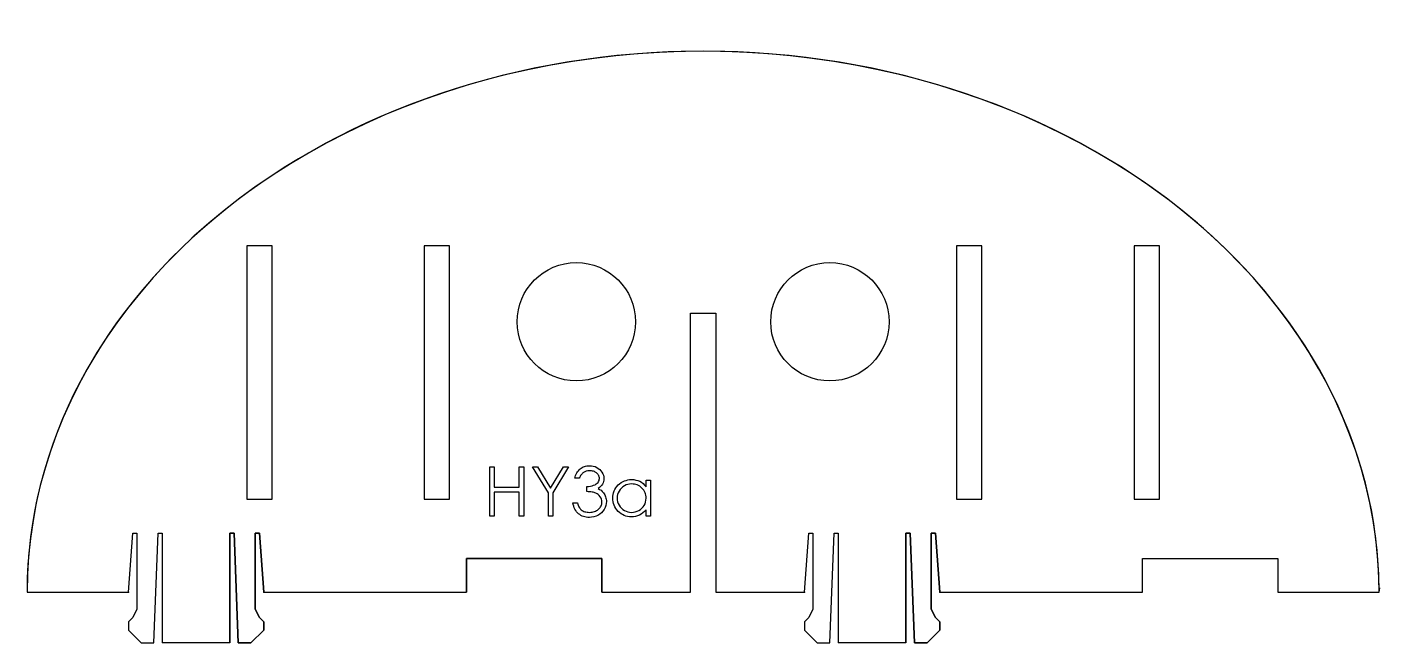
# Model space of a CAD drawing. Header units: millimetres. Extents: x 45 to 205, y 22 to 95.
import ezdxf

# ---------------------------------------------------------------- set-up
doc = ezdxf.new("R2010")
doc.units = ezdxf.units.MM
doc.header["$PDSIZE"] = -1
doc.linetypes.add('CENTERX2', pattern=[20.32, 12.7, -2.54, 2.54, -2.54])

msp = doc.modelspace()

# ---------------------------------------------------------------- linework, layer by layer
at = {"color": 7, "linetype": 'Continuous', "lineweight": 25}
for p, q in [((74, 68.84), (71, 68.84)), ((71, 68.84), (71, 38.84)), ((74, 38.84), (74, 68.84)), ((95, 68.84), (92, 68.84)), ((92, 68.84), (92, 38.84)), ((95, 38.84), (95, 68.84)), ((158, 68.84), (155, 68.84)), ((155, 68.84), (155, 38.84)), ((158, 38.84), (158, 68.84)), ((179, 68.84), (176, 68.84)), ((176, 68.84), (176, 38.84)), ((179, 38.84), (179, 68.84)), ((123.5, 60.84), (126.5, 60.84)), ((123.5, 27.84), (123.5, 60.84)), ((126.5, 60.84), (126.5, 27.84)), ((71, 38.84), (74, 38.84)), ((92, 38.84), (95, 38.84)), ((155, 38.84), (158, 38.84)), ((176, 38.84), (179, 38.84)), ((57, 27.84), (57.5, 34.85)), ((57.5, 34.85), (58, 34.85)), ((58, 34.85), (58, 25.85)), ((60, 21.85), (60.5, 34.85)), ((60.5, 34.85), (61, 34.85)), ((61, 34.85), (61, 21.85)), ((69, 34.85), (69.5, 34.85)), ((69, 21.85), (69, 34.85)), ((69.5, 34.85), (70, 21.85)), ((72, 34.85), (72.5, 34.85)), ((72, 25.85), (72, 34.85)), ((72.5, 34.85), (73, 27.84)), ((137, 27.84), (137.5, 34.85)), ((137.5, 34.85), (138, 34.85)), ((138, 34.85), (138, 25.85)), ((140, 21.85), (140.5, 34.85)), ((140.5, 34.85), (141, 34.85)), ((141, 34.85), (141, 21.85)), ((149, 34.85), (149.5, 34.85)), ((149, 21.85), (149, 34.85)), ((149.5, 34.85), (150, 21.85)), ((152, 34.85), (152.5, 34.85)), ((152, 25.85), (152, 34.85)), ((152.5, 34.85), (153, 27.84)), ((113, 31.84), (97, 31.84)), ((97, 31.84), (97, 27.84)), ((113, 27.84), (113, 31.84)), ((177, 31.84), (193, 31.84)), ((177, 27.84), (177, 31.84)), ((193, 31.84), (193, 27.84)), ((45, 27.84), (57, 27.84)), ((73, 27.84), (97, 27.84)), ((113, 27.84), (123.5, 27.84)), ((126.5, 27.84), (137, 27.84)), ((153, 27.84), (177, 27.84)), ((193, 27.84), (205, 27.84)), ((58, 25.85), (57.5, 24.85)), ((72.5, 24.85), (72, 25.85)), ((138, 25.85), (137.5, 24.85)), ((152.5, 24.85), (152, 25.85)), ((57.5, 24.85), (57, 24.35)), ((57, 24.35), (57, 23.35)), ((73, 24.35), (72.5, 24.85)), ((73, 23.35), (73, 24.35)), ((137.5, 24.85), (137, 24.35)), ((137, 24.35), (137, 23.35)), ((153, 24.35), (152.5, 24.85)), ((153, 23.35), (153, 24.35)), ((57, 23.35), (58.5, 21.85)), ((71.5, 21.85), (73, 23.35)), ((137, 23.35), (138.5, 21.85)), ((151.5, 21.85), (153, 23.35)), ((58.5, 21.85), (60, 21.85)), ((70, 21.85), (71.5, 21.85)), ((138.5, 21.85), (140, 21.85)), ((150, 21.85), (151.5, 21.85))]:
    msp.add_line(p, q, dxfattribs=at)
at = {"color": 7, "linetype": 'Continuous'}
for p, q in [((57, 27.84), (57.5, 34.85)), ((57.5, 34.85), (58, 34.85)), ((58, 34.85), (58, 25.85)), ((60, 21.85), (60.5, 34.85)), ((60.5, 34.85), (61, 34.85)), ((61, 34.85), (61, 21.85)), ((69.5, 34.85), (69, 34.85)), ((69, 34.85), (69, 21.85)), ((70, 21.85), (69.5, 34.85)), ((72.5, 34.85), (72, 34.85)), ((72, 34.85), (72, 25.85)), ((73, 27.84), (72.5, 34.85)), ((137, 27.84), (137.5, 34.85)), ((137.5, 34.85), (138, 34.85)), ((138, 34.85), (138, 25.85)), ((140, 21.85), (140.5, 34.85)), ((140.5, 34.85), (141, 34.85)), ((141, 34.85), (141, 21.85)), ((149.5, 34.85), (149, 34.85)), ((149, 34.85), (149, 21.85)), ((150, 21.85), (149.5, 34.85)), ((152.5, 34.85), (152, 34.85)), ((152, 34.85), (152, 25.85)), ((153, 27.84), (152.5, 34.85)), ((97, 27.84), (97, 31.84)), ((97, 31.84), (113, 31.84)), ((113, 31.84), (113, 27.84)), ((45, 27.84), (57, 27.84)), ((58, 25.85), (57.5, 24.85)), ((72, 25.85), (72.5, 24.85)), ((138, 25.85), (137.5, 24.85)), ((152, 25.85), (152.5, 24.85)), ((57.5, 24.85), (57, 24.35)), ((57, 24.35), (57, 23.35)), ((72.5, 24.85), (73, 24.35)), ((73, 24.35), (73, 23.35)), ((137.5, 24.85), (137, 24.35)), ((137, 24.35), (137, 23.35)), ((152.5, 24.85), (153, 24.35)), ((153, 24.35), (153, 23.35)), ((57, 23.35), (58.5, 21.85)), ((73, 23.35), (71.5, 21.85)), ((137, 23.35), (138.5, 21.85)), ((153, 23.35), (151.5, 21.85)), ((58.5, 21.85), (60, 21.85)), ((69, 21.85), (61, 21.85)), ((71.5, 21.85), (70, 21.85)), ((138.5, 21.85), (140, 21.85)), ((149, 21.85), (141, 21.85)), ((151.5, 21.85), (150, 21.85))]:
    msp.add_line(p, q, dxfattribs=at)
at = {"color": 7, "linetype": 'CENTERX2'}
msp.add_line((205, 27.84), (205.1, 28.38), dxfattribs=at)
at = {"color": 7, "linetype": 'Continuous', "flags": 128}
for points in [[(99.75, 42.66), (100.27, 42.66), (100.27, 42.66), (100.27, 40.28), (100.27, 40.28), (103.25, 40.28), (103.25, 40.28), (103.25, 42.66), (103.25, 42.66), (103.78, 42.66), (103.78, 42.66), (103.78, 36.84), (103.78, 36.84), (103.25, 36.84), (103.25, 36.84), (103.25, 39.68), (103.25, 39.68), (100.27, 39.68), (100.27, 39.68), (100.27, 36.84), (100.27, 36.84), (99.75, 36.84), (99.75, 36.84), (99.75, 42.66)], [(104.82, 42.66), (105.42, 42.66), (105.42, 42.66), (106.95, 40.16), (106.95, 40.16), (108.48, 42.66), (108.48, 42.66), (109.07, 42.66), (109.07, 42.66), (107.21, 39.61), (107.21, 39.61), (107.21, 36.84), (107.21, 36.84), (106.69, 36.84), (106.69, 36.84), (106.69, 39.61), (106.69, 39.61), (104.82, 42.66)], [(110.34, 41.32), (109.82, 41.32), (109.82, 41.32), (109.87, 41.5), (109.92, 41.66), (109.99, 41.81), (110.06, 41.96), (110.14, 42.09), (110.24, 42.21), (110.34, 42.33), (110.45, 42.43), (110.57, 42.52), (110.7, 42.6), (110.82, 42.66), (110.96, 42.72), (111.1, 42.76), (111.25, 42.79), (111.4, 42.81), (111.55, 42.81), (111.55, 42.81), (111.78, 42.8), (112, 42.76), (112.21, 42.7), (112.42, 42.61), (112.6, 42.49), (112.77, 42.36), (112.91, 42.21), (113.03, 42.04), (113.13, 41.86), (113.2, 41.68), (113.24, 41.49), (113.25, 41.3), (113.25, 41.3), (113.24, 41.12), (113.21, 40.94), (113.16, 40.78), (113.08, 40.62), (112.99, 40.48), (112.87, 40.34), (112.73, 40.22), (112.57, 40.1), (112.57, 40.1), (112.76, 40.01), (112.92, 39.9), (113.07, 39.76), (113.2, 39.61), (113.2, 39.61), (113.29, 39.49), (113.36, 39.37), (113.42, 39.25), (113.47, 39.12), (113.5, 38.99), (113.53, 38.85), (113.55, 38.71), (113.55, 38.57), (113.55, 38.57), (113.54, 38.33), (113.49, 38.09), (113.4, 37.86), (113.29, 37.63), (113.14, 37.42), (112.97, 37.24), (112.78, 37.07), (112.56, 36.94), (112.33, 36.83), (112.08, 36.76), (111.81, 36.71), (111.54, 36.69), (111.54, 36.69), (111.35, 36.7), (111.17, 36.72), (111, 36.76), (110.84, 36.8), (110.68, 36.86), (110.54, 36.94), (110.4, 37.03), (110.26, 37.13), (110.14, 37.25), (110.03, 37.37), (109.93, 37.52), (109.84, 37.67), (109.76, 37.84), (109.7, 38.01), (109.64, 38.21), (109.6, 38.41), (109.6, 38.41), (110.12, 38.41), (110.12, 38.41), (110.16, 38.28), (110.21, 38.15), (110.26, 38.04), (110.31, 37.93), (110.37, 37.84), (110.44, 37.75), (110.5, 37.67), (110.58, 37.61), (110.58, 37.61), (110.67, 37.53), (110.78, 37.47), (110.89, 37.41), (111.01, 37.37), (111.13, 37.34), (111.27, 37.31), (111.4, 37.3), (111.55, 37.29), (111.55, 37.29), (111.71, 37.3), (111.87, 37.31), (112.01, 37.34), (112.15, 37.38), (112.28, 37.44), (112.4, 37.5), (112.52, 37.57), (112.62, 37.66), (112.72, 37.75), (112.8, 37.85), (112.87, 37.95), (112.93, 38.06), (112.97, 38.17), (113, 38.28), (113.02, 38.4), (113.03, 38.52), (113.03, 38.52), (113.02, 38.69), (112.98, 38.84), (112.92, 38.99), (112.83, 39.14), (112.72, 39.28), (112.59, 39.39), (112.45, 39.49), (112.29, 39.57), (112.2, 39.61), (112.09, 39.64), (111.98, 39.67), (111.86, 39.69), (111.72, 39.71), (111.57, 39.73), (111.41, 39.74), (111.24, 39.75), (111.24, 39.75), (111.24, 40.35), (111.24, 40.35), (111.45, 40.36), (111.66, 40.39), (111.86, 40.43), (112.04, 40.49), (112.21, 40.56), (112.35, 40.65), (112.47, 40.74), (112.57, 40.84), (112.64, 40.95), (112.69, 41.06), (112.72, 41.18), (112.73, 41.3), (112.73, 41.3), (112.73, 41.39), (112.71, 41.48), (112.68, 41.57), (112.65, 41.65), (112.6, 41.73), (112.54, 41.8), (112.48, 41.88), (112.4, 41.95), (112.31, 42.01), (112.22, 42.06), (112.13, 42.11), (112.02, 42.15), (111.92, 42.18), (111.8, 42.2), (111.68, 42.21), (111.56, 42.22), (111.56, 42.22), (111.36, 42.2), (111.18, 42.17), (111.01, 42.1), (110.85, 42.01), (110.78, 41.96), (110.71, 41.89), (110.64, 41.82), (110.57, 41.74), (110.51, 41.65), (110.45, 41.55), (110.4, 41.44), (110.34, 41.32)], [(118.78, 41.1), (118.78, 36.84), (118.78, 36.84), (118.25, 36.84), (118.25, 36.84), (118.25, 37.58), (118.25, 37.58), (118.07, 37.38), (117.88, 37.22), (117.68, 37.08), (117.47, 36.96), (117.24, 36.88), (117.01, 36.82), (116.77, 36.78), (116.52, 36.77), (116.52, 36.77), (116.29, 36.78), (116.07, 36.81), (115.87, 36.86), (115.66, 36.93), (115.47, 37.02), (115.29, 37.13), (115.11, 37.26), (114.95, 37.41), (114.8, 37.58), (114.66, 37.75), (114.55, 37.94), (114.46, 38.13), (114.39, 38.33), (114.34, 38.54), (114.31, 38.76), (114.3, 38.98), (114.3, 38.98), (114.31, 39.2), (114.34, 39.42), (114.39, 39.62), (114.46, 39.82), (114.55, 40.01), (114.67, 40.19), (114.8, 40.37), (114.95, 40.53), (115.12, 40.68), (115.3, 40.81), (115.48, 40.92), (115.68, 41.01), (115.88, 41.08), (116.09, 41.13), (116.31, 41.16), (116.53, 41.17), (116.53, 41.17), (116.79, 41.16), (117.04, 41.12), (117.27, 41.06), (117.5, 40.97), (117.7, 40.85), (117.9, 40.7), (118.08, 40.52), (118.25, 40.31), (118.25, 40.31), (118.25, 41.1), (118.25, 41.1), (118.78, 41.1)], [(116.54, 40.65), (116.31, 40.64), (116.09, 40.6), (115.88, 40.53), (115.68, 40.43), (115.49, 40.31), (115.33, 40.17), (115.18, 40), (115.05, 39.81), (114.95, 39.61), (114.88, 39.41), (114.83, 39.19), (114.82, 38.98), (114.82, 38.98), (114.84, 38.76), (114.88, 38.55), (114.95, 38.34), (115.06, 38.14), (115.18, 37.95), (115.33, 37.78), (115.5, 37.64), (115.69, 37.51), (115.89, 37.42), (116.1, 37.35), (116.31, 37.31), (116.53, 37.29), (116.53, 37.29), (116.76, 37.31), (116.98, 37.35), (117.19, 37.42), (117.4, 37.51), (117.59, 37.63), (117.76, 37.77), (117.91, 37.93), (118.03, 38.11), (118.13, 38.3), (118.2, 38.51), (118.24, 38.73), (118.25, 38.96), (118.25, 38.96), (118.25, 39.14), (118.22, 39.31), (118.18, 39.47), (118.13, 39.62), (118.06, 39.77), (117.97, 39.91), (117.87, 40.04), (117.76, 40.17), (117.63, 40.28), (117.5, 40.38), (117.35, 40.46), (117.21, 40.53), (117.05, 40.58), (116.89, 40.62), (116.72, 40.64), (116.54, 40.65)]]:
    msp.add_lwpolyline(points, dxfattribs=at)
at = {"color": 7, "linetype": 'Continuous', "lineweight": 25}
for centre in [(110, 59.84), (140, 59.84)]:
    msp.add_circle(centre, 7, dxfattribs=at)
msp.add_ellipse((125, 27.84), major_axis=(80, 0), ratio=0.799987, start_param=0, end_param=3.141593, dxfattribs=at)
at = {"color": 7, "linetype": 'Continuous'}
for major_axis, start_param, end_param in [((-80, 0), 4.712389, 6.283185), ((80, 0), 0, 1.570796)]:
    msp.add_ellipse((125, 27.84), major_axis=major_axis, ratio=0.799987, start_param=start_param, end_param=end_param, dxfattribs=at)
for p in [(57, 27.84), (57, 27.84), (73, 27.84), (137, 27.84), (137, 27.84), (153, 27.84)]:
    msp.add_point(p, dxfattribs=at)

doc.saveas('drawing.dxf')
